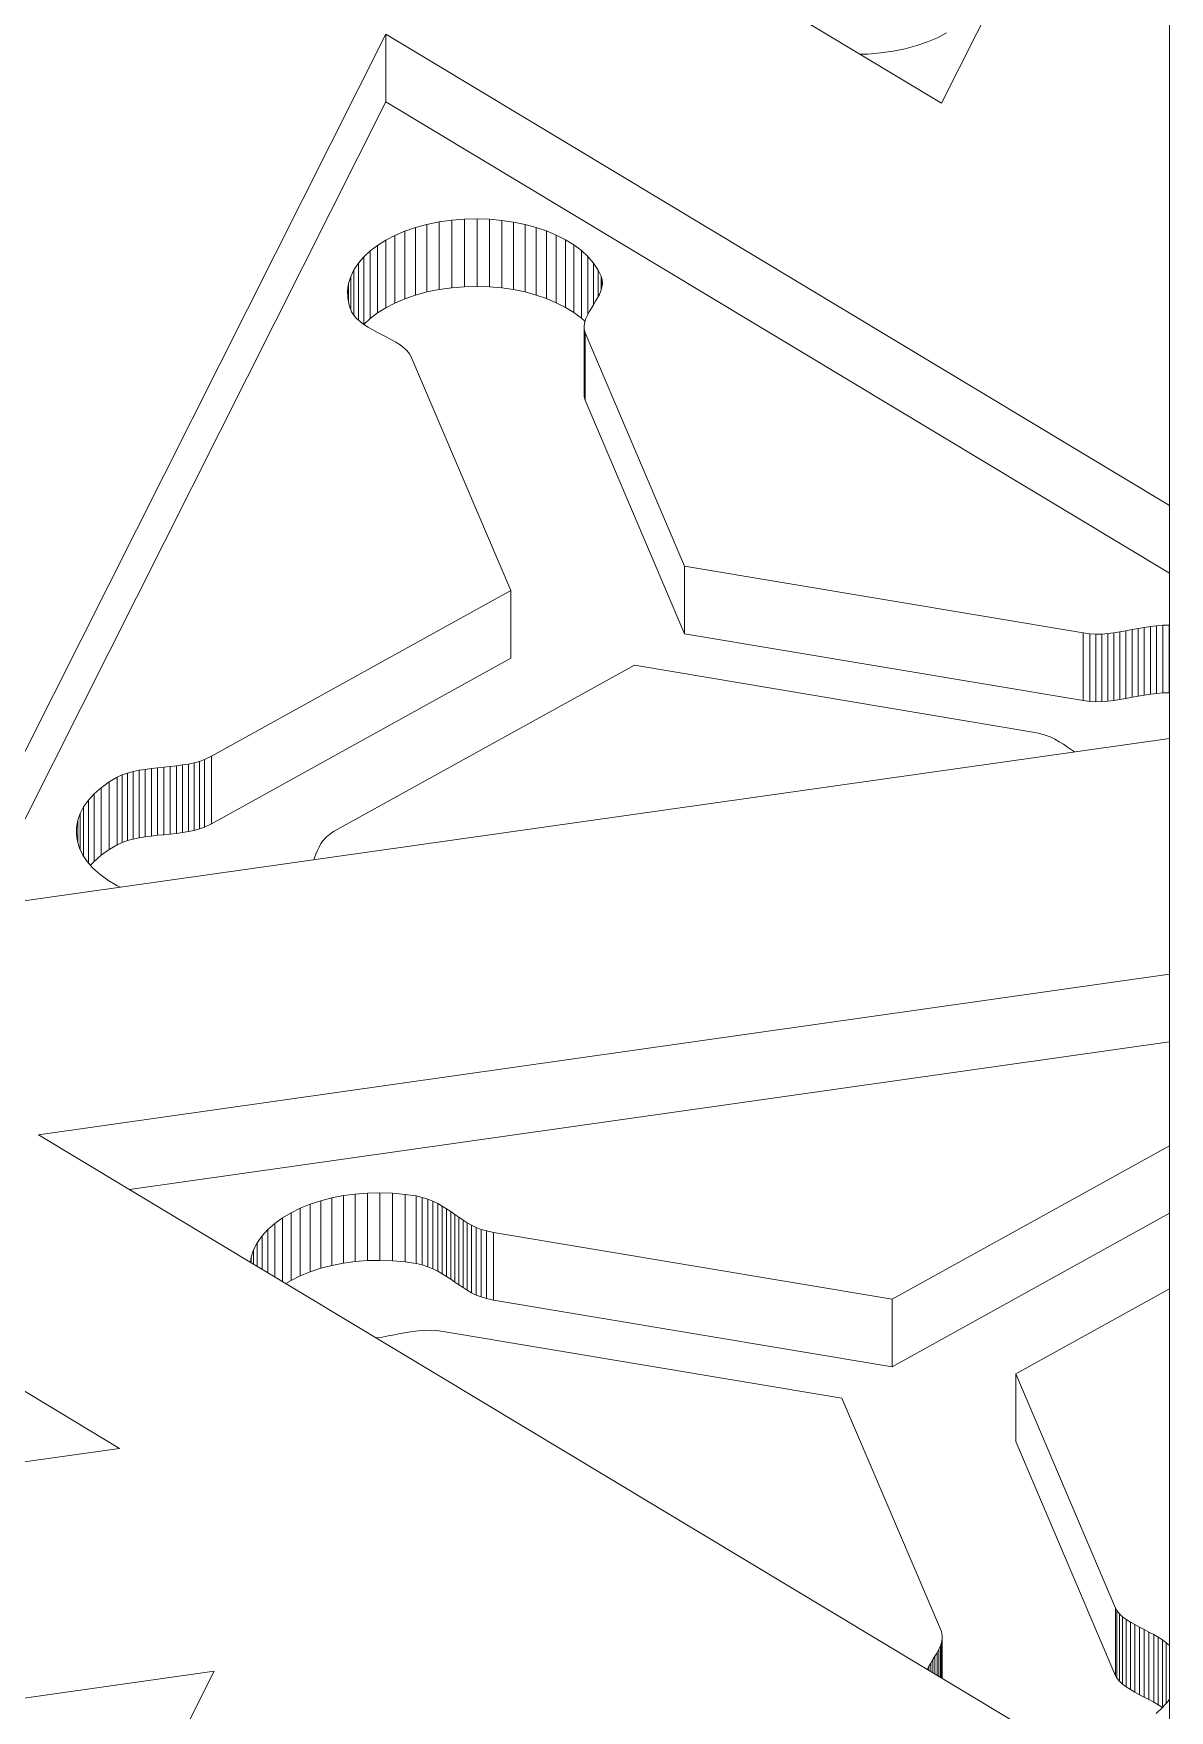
# Model space of a CAD drawing. Header units: inches. Extents: x 4 to 26.1, y 6.7 to 41.9.
# Drawn here: x 16.17 to 17.027, y 16.244 to 17.511 of the extents above; entities that cross this region are included whole.
import ezdxf

# ---------------------------------------------------------------- set-up
doc = ezdxf.new("R2010")
doc.units = ezdxf.units.IN
doc.header["$MEASUREMENT"] = 0
doc.layers.add('rails', color=7, linetype='Continuous', lineweight=35, true_color=0xd4d4d4)

# ---------------------------------------------------------------- blocks, each defined once
blk = doc.blocks.new('A$C382235AA')
at = {"color": 0, "linetype": 'Continuous', "lineweight": 0, "extrusion": (-4.89431e-17, 0.816497, 0.57735)}
for p, q in [((-8.794, 6.7014), (-8.794, 20.992)), ((-8.9661, 11.7234), (-9.7939, 12.2217)), ((-8.794, 12.0656), (-8.9661, 11.7234)), ((-9.7189, 11.1126), (-9.3854, 11.7756)), ((-9.3854, 11.7246), (-9.3854, 11.7756)), ((-9.3854, 11.7756), (-8.794, 11.4196)), ((-8.9847, 11.767), (-8.9934, 11.7646)), ((-8.9767, 11.7697), (-8.9847, 11.767)), ((-8.9692, 11.7729), (-8.9767, 11.7697)), ((-8.9623, 11.7765), (-8.9692, 11.7729)), ((-9.0216, 11.7606), (-9.0277, 11.7605)), ((-9.012, 11.7614), (-9.0216, 11.7606)), ((-9.0025, 11.7628), (-9.012, 11.7614)), ((-8.9934, 11.7646), (-9.0025, 11.7628)), ((-9.3854, 11.7246), (-9.6913, 11.1165)), ((-8.794, 11.3686), (-9.3854, 11.7246)), ((-9.3786, 11.6236), (-9.3711, 11.6268)), ((-9.3711, 11.6268), (-9.363, 11.6295)), ((-9.3711, 11.5757), (-9.3711, 11.6268)), ((-9.363, 11.6295), (-9.3544, 11.6319)), ((-9.363, 11.5785), (-9.363, 11.6295)), ((-9.3544, 11.6319), (-9.3453, 11.6338)), ((-9.3544, 11.5809), (-9.3544, 11.6319)), ((-9.3453, 11.6338), (-9.3357, 11.6351)), ((-9.3453, 11.5827), (-9.3453, 11.6338)), ((-9.3357, 11.6351), (-9.3261, 11.6359)), ((-9.3357, 11.5841), (-9.3357, 11.6351)), ((-9.3261, 11.6359), (-9.3166, 11.6361)), ((-9.3261, 11.5849), (-9.3261, 11.6359)), ((-9.3166, 11.5851), (-9.3166, 11.6361)), ((-9.3166, 11.6361), (-9.3072, 11.6358)), ((-9.3072, 11.5848), (-9.3072, 11.6358)), ((-9.3072, 11.6358), (-9.298, 11.635)), ((-9.298, 11.584), (-9.298, 11.635)), ((-9.298, 11.635), (-9.2891, 11.6337)), ((-9.2891, 11.5827), (-9.2891, 11.6337)), ((-9.2891, 11.6337), (-9.2804, 11.6319)), ((-9.2804, 11.5809), (-9.2804, 11.6319)), ((-9.2804, 11.6319), (-9.2721, 11.6296)), ((-9.2721, 11.5786), (-9.2721, 11.6296)), ((-9.2721, 11.6296), (-9.2642, 11.627)), ((-9.2642, 11.5759), (-9.2642, 11.627)), ((-9.2642, 11.627), (-9.2568, 11.6239)), ((-9.3973, 11.6119), (-9.3917, 11.6161)), ((-9.3917, 11.6161), (-9.3855, 11.62)), ((-9.3917, 11.5651), (-9.3917, 11.6161)), ((-9.3855, 11.62), (-9.3786, 11.6236)), ((-9.3855, 11.569), (-9.3855, 11.62)), ((-9.3786, 11.5725), (-9.3786, 11.6236)), ((-9.2568, 11.5728), (-9.2568, 11.6239)), ((-9.2568, 11.6239), (-9.2499, 11.6203)), ((-9.2499, 11.5693), (-9.2499, 11.6203)), ((-9.2499, 11.6203), (-9.2436, 11.6165)), ((-9.2436, 11.5654), (-9.2436, 11.6165)), ((-9.2436, 11.6165), (-9.2379, 11.6122)), ((-9.4095, 11.5977), (-9.4062, 11.6027)), ((-9.4062, 11.6027), (-9.4021, 11.6074)), ((-9.4062, 11.5597), (-9.4062, 11.6027)), ((-9.4021, 11.6074), (-9.3973, 11.6119)), ((-9.4021, 11.5564), (-9.4021, 11.6074)), ((-9.3973, 11.5609), (-9.3973, 11.6119)), ((-9.2379, 11.5612), (-9.2379, 11.6122)), ((-9.2379, 11.6122), (-9.2329, 11.6076)), ((-9.2329, 11.5641), (-9.2329, 11.6076)), ((-9.2329, 11.6076), (-9.2287, 11.6027)), ((-9.2287, 11.5713), (-9.2287, 11.6027)), ((-9.2287, 11.6027), (-9.2252, 11.5975)), ((-9.4136, 11.5873), (-9.412, 11.5926)), ((-9.412, 11.5926), (-9.4095, 11.5977)), ((-9.412, 11.5679), (-9.412, 11.5926)), ((-9.4095, 11.5632), (-9.4095, 11.5977)), ((-9.2252, 11.5772), (-9.2252, 11.5975)), ((-9.2252, 11.5975), (-9.2229, 11.5928)), ((-9.2229, 11.5826), (-9.2229, 11.5928)), ((-9.2229, 11.5928), (-9.2222, 11.59)), ((-9.2222, 11.586), (-9.2222, 11.59)), ((-9.2222, 11.59), (-9.222, 11.5872)), ((-9.4144, 11.5819), (-9.4136, 11.5873)), ((-9.4142, 11.5764), (-9.4144, 11.5819)), ((-9.4131, 11.5709), (-9.4142, 11.5764)), ((-9.4136, 11.5735), (-9.4136, 11.5873)), ((-9.3711, 11.5757), (-9.3786, 11.5725)), ((-9.363, 11.5785), (-9.3711, 11.5757)), ((-9.3544, 11.5809), (-9.363, 11.5785)), ((-9.3453, 11.5827), (-9.3544, 11.5809)), ((-9.3357, 11.5841), (-9.3453, 11.5827)), ((-9.3261, 11.5849), (-9.3357, 11.5841)), ((-9.3166, 11.5851), (-9.3261, 11.5849)), ((-9.3072, 11.5848), (-9.3166, 11.5851)), ((-9.298, 11.584), (-9.3072, 11.5848)), ((-9.2891, 11.5827), (-9.298, 11.584)), ((-9.2804, 11.5809), (-9.2891, 11.5827)), ((-9.2721, 11.5786), (-9.2804, 11.5809)), ((-9.2642, 11.5759), (-9.2721, 11.5786)), ((-9.2568, 11.5728), (-9.2642, 11.5759)), ((-9.2256, 11.5765), (-9.2271, 11.5739)), ((-9.2242, 11.5791), (-9.2256, 11.5765)), ((-9.2231, 11.5818), (-9.2242, 11.5791)), ((-9.2224, 11.5845), (-9.2231, 11.5818)), ((-9.222, 11.5872), (-9.2224, 11.5845)), ((-9.4113, 11.566), (-9.4131, 11.5709)), ((-9.4096, 11.5633), (-9.4113, 11.566)), ((-9.4075, 11.5609), (-9.4096, 11.5633)), ((-9.3917, 11.5651), (-9.3973, 11.5609)), ((-9.3855, 11.569), (-9.3917, 11.5651)), ((-9.3786, 11.5725), (-9.3855, 11.569)), ((-9.2499, 11.5693), (-9.2568, 11.5728)), ((-9.2436, 11.5654), (-9.2499, 11.5693)), ((-9.2379, 11.5612), (-9.2436, 11.5654)), ((-9.2333, 11.5635), (-9.2344, 11.5609)), ((-9.2319, 11.566), (-9.2333, 11.5635)), ((-9.2303, 11.5686), (-9.2319, 11.566)), ((-9.2287, 11.5712), (-9.2303, 11.5686)), ((-9.2271, 11.5739), (-9.2287, 11.5712)), ((-9.4049, 11.5585), (-9.4075, 11.5609)), ((-9.402, 11.5564), (-9.4049, 11.5585)), ((-9.3973, 11.5609), (-9.4021, 11.5564)), ((-9.3988, 11.5543), (-9.402, 11.5564)), ((-9.3954, 11.5523), (-9.3988, 11.5543)), ((-9.3918, 11.5504), (-9.3954, 11.5523)), ((-9.3882, 11.5485), (-9.3918, 11.5504)), ((-9.2351, 11.5587), (-9.2379, 11.5612)), ((-9.2353, 11.5583), (-9.2357, 11.5556)), ((-9.2357, 11.5046), (-9.2357, 11.5556)), ((-9.2357, 11.5556), (-9.2357, 11.553)), ((-9.2357, 11.502), (-9.2357, 11.553)), ((-9.2357, 11.553), (-9.2351, 11.5501)), ((-9.2344, 11.5609), (-9.2353, 11.5583)), ((-9.2351, 11.4991), (-9.2351, 11.5501)), ((-9.2351, 11.5501), (-9.16, 11.3739)), ((-9.3846, 11.5467), (-9.3882, 11.5485)), ((-9.3811, 11.5448), (-9.3846, 11.5467)), ((-9.3778, 11.5429), (-9.3811, 11.5448)), ((-9.3747, 11.5409), (-9.3778, 11.5429)), ((-9.3719, 11.5388), (-9.3747, 11.5409)), ((-9.3695, 11.5366), (-9.3719, 11.5388)), ((-9.3675, 11.5342), (-9.3695, 11.5366)), ((-9.3666, 11.5324), (-9.3675, 11.5342)), ((-9.2912, 11.3554), (-9.3666, 11.5324)), ((-9.2357, 11.502), (-9.2357, 11.5046)), ((-9.2351, 11.4991), (-9.2357, 11.502)), ((-9.16, 11.3228), (-9.2351, 11.4991)), ((-9.16, 11.3228), (-9.16, 11.3739)), ((-9.16, 11.3739), (-8.8591, 11.3234)), ((-9.5171, 11.2303), (-9.2912, 11.3554)), ((-9.2912, 11.3043), (-9.2912, 11.3554)), ((-8.8591, 11.2724), (-9.16, 11.3228)), ((-8.8591, 11.2724), (-8.8591, 11.3234)), ((-8.8591, 11.3234), (-8.8541, 11.3228)), ((-8.8541, 11.2717), (-8.8541, 11.3228)), ((-8.8541, 11.3228), (-8.8496, 11.3226)), ((-8.8496, 11.2715), (-8.8496, 11.3226)), ((-8.8496, 11.3226), (-8.8451, 11.3226)), ((-8.8451, 11.3226), (-8.8406, 11.323)), ((-8.8451, 11.2716), (-8.8451, 11.3226)), ((-8.8406, 11.323), (-8.836, 11.3235)), ((-8.8406, 11.272), (-8.8406, 11.323)), ((-8.836, 11.3235), (-8.8315, 11.3242)), ((-8.836, 11.2725), (-8.836, 11.3235)), ((-8.8315, 11.3242), (-8.8269, 11.325)), ((-8.8315, 11.2732), (-8.8315, 11.3242)), ((-8.8269, 11.325), (-8.8223, 11.3259)), ((-8.8269, 11.274), (-8.8269, 11.325)), ((-8.8223, 11.3259), (-8.8177, 11.3268)), ((-8.8223, 11.2749), (-8.8223, 11.3259)), ((-8.8177, 11.3268), (-8.813, 11.3276)), ((-8.8177, 11.2757), (-8.8177, 11.3268)), ((-8.813, 11.3276), (-8.8084, 11.3283)), ((-8.813, 11.2765), (-8.813, 11.3276)), ((-8.8084, 11.3283), (-8.8037, 11.3289)), ((-8.8084, 11.2773), (-8.8084, 11.3283)), ((-8.8037, 11.3289), (-8.799, 11.3292)), ((-8.8037, 11.2778), (-8.8037, 11.3289)), ((-8.799, 11.3292), (-8.7942, 11.3294)), ((-8.799, 11.2782), (-8.799, 11.3292)), ((-8.7942, 11.2783), (-8.7942, 11.3294)), ((-8.7942, 11.3294), (-8.794, 11.3294)), ((-9.2912, 11.3043), (-9.5171, 11.1792)), ((-9.1979, 11.2991), (-9.4249, 11.1734)), ((-8.8972, 11.2486), (-9.1979, 11.2991)), ((-8.8541, 11.2717), (-8.8591, 11.2724)), ((-8.8496, 11.2715), (-8.8541, 11.2717)), ((-8.8451, 11.2716), (-8.8496, 11.2715)), ((-8.8406, 11.272), (-8.8451, 11.2716)), ((-8.836, 11.2725), (-8.8406, 11.272)), ((-8.8315, 11.2732), (-8.836, 11.2725)), ((-8.8269, 11.274), (-8.8315, 11.2732)), ((-8.8223, 11.2749), (-8.8269, 11.274)), ((-8.8177, 11.2757), (-8.8223, 11.2749)), ((-8.813, 11.2765), (-8.8177, 11.2757)), ((-8.8084, 11.2773), (-8.813, 11.2765)), ((-8.8037, 11.2778), (-8.8084, 11.2773)), ((-8.799, 11.2782), (-8.8037, 11.2778)), ((-8.7942, 11.2783), (-8.799, 11.2782)), ((-8.794, 11.2783), (-8.7942, 11.2783)), ((-8.8918, 11.2475), (-8.8972, 11.2486)), ((-8.8878, 11.2463), (-8.8918, 11.2475)), ((-8.8841, 11.2449), (-8.8878, 11.2463)), ((-8.794, 11.2438), (-9.7189, 11.1126)), ((-8.8806, 11.2432), (-8.8841, 11.2449)), ((-8.8773, 11.2413), (-8.8806, 11.2432)), ((-8.8741, 11.2393), (-8.8773, 11.2413)), ((-8.871, 11.2372), (-8.8741, 11.2393)), ((-8.8679, 11.2351), (-8.871, 11.2372)), ((-8.8658, 11.2336), (-8.8679, 11.2351)), ((-9.5717, 11.2197), (-9.5671, 11.2204)), ((-9.5671, 11.2204), (-9.5624, 11.2211)), ((-9.5671, 11.1694), (-9.5671, 11.2204)), ((-9.5624, 11.2211), (-9.5577, 11.2216)), ((-9.5624, 11.17), (-9.5624, 11.2211)), ((-9.5577, 11.2216), (-9.5529, 11.2221)), ((-9.5577, 11.1706), (-9.5577, 11.2216)), ((-9.5529, 11.2221), (-9.5482, 11.2225)), ((-9.5529, 11.171), (-9.5529, 11.2221)), ((-9.5482, 11.2225), (-9.5435, 11.2231)), ((-9.5482, 11.1715), (-9.5482, 11.2225)), ((-9.5435, 11.2231), (-9.5389, 11.2237)), ((-9.5435, 11.172), (-9.5435, 11.2231)), ((-9.5389, 11.2237), (-9.5345, 11.2244)), ((-9.5389, 11.1726), (-9.5389, 11.2237)), ((-9.5345, 11.2244), (-9.5302, 11.2253)), ((-9.5345, 11.1734), (-9.5345, 11.2244)), ((-9.5302, 11.2253), (-9.5261, 11.2264)), ((-9.5302, 11.1743), (-9.5302, 11.2253)), ((-9.5261, 11.2264), (-9.5223, 11.2278)), ((-9.5261, 11.1754), (-9.5261, 11.2264)), ((-9.5223, 11.2278), (-9.5171, 11.2303)), ((-9.5223, 11.1767), (-9.5223, 11.2278)), ((-9.5171, 11.1792), (-9.5171, 11.2303)), ((-9.6004, 11.2065), (-9.5944, 11.2109)), ((-9.5944, 11.2109), (-9.5883, 11.2144)), ((-9.5944, 11.1598), (-9.5944, 11.2109)), ((-9.5883, 11.2144), (-9.5845, 11.2162)), ((-9.5883, 11.1634), (-9.5883, 11.2144)), ((-9.5845, 11.2162), (-9.5804, 11.2176)), ((-9.5845, 11.1651), (-9.5845, 11.2162)), ((-9.5804, 11.2176), (-9.5761, 11.2188)), ((-9.5804, 11.1666), (-9.5804, 11.2176)), ((-9.5761, 11.2188), (-9.5717, 11.2197)), ((-9.5761, 11.1677), (-9.5761, 11.2188)), ((-9.5717, 11.1687), (-9.5717, 11.2197)), ((-10.4143, 11.2058), (-9.5865, 10.7076)), ((-9.6136, 11.1922), (-9.61, 11.1972)), ((-9.61, 11.1972), (-9.6057, 11.202)), ((-9.61, 11.1498), (-9.61, 11.1972)), ((-9.6057, 11.202), (-9.6004, 11.2065)), ((-9.6057, 11.1509), (-9.6057, 11.202)), ((-9.6004, 11.1555), (-9.6004, 11.2065)), ((-9.618, 11.1819), (-9.6162, 11.1871)), ((-9.6162, 11.1871), (-9.6136, 11.1922)), ((-9.6162, 11.16), (-9.6162, 11.1871)), ((-9.6136, 11.1548), (-9.6136, 11.1922)), ((-9.619, 11.1766), (-9.618, 11.1819)), ((-9.619, 11.1708), (-9.619, 11.1766)), ((-9.619, 11.1713), (-9.619, 11.1766)), ((-9.6183, 11.1661), (-9.619, 11.1713)), ((-9.618, 11.1653), (-9.618, 11.1819)), ((-9.5624, 11.17), (-9.5671, 11.1694)), ((-9.5577, 11.1706), (-9.5624, 11.17)), ((-9.5529, 11.171), (-9.5577, 11.1706)), ((-9.5482, 11.1715), (-9.5529, 11.171)), ((-9.5435, 11.172), (-9.5482, 11.1715)), ((-9.5389, 11.1726), (-9.5435, 11.172)), ((-9.5345, 11.1734), (-9.5389, 11.1726)), ((-9.5302, 11.1743), (-9.5345, 11.1734)), ((-9.5261, 11.1754), (-9.5302, 11.1743)), ((-9.5223, 11.1767), (-9.5261, 11.1754)), ((-9.5171, 11.1792), (-9.5223, 11.1767)), ((-9.4281, 11.1712), (-9.4306, 11.1691)), ((-9.4249, 11.1734), (-9.4281, 11.1712)), ((-9.6166, 11.1608), (-9.6183, 11.1661)), ((-9.6141, 11.1557), (-9.6166, 11.1608)), ((-9.5944, 11.1598), (-9.6004, 11.1555)), ((-9.5883, 11.1634), (-9.5944, 11.1598)), ((-9.5845, 11.1651), (-9.5883, 11.1634)), ((-9.5804, 11.1666), (-9.5845, 11.1651)), ((-9.5761, 11.1677), (-9.5804, 11.1666)), ((-9.5717, 11.1687), (-9.5761, 11.1677)), ((-9.5671, 11.1694), (-9.5717, 11.1687)), ((-9.4371, 11.1591), (-9.4382, 11.1564)), ((-9.4359, 11.1617), (-9.4371, 11.1591)), ((-9.4344, 11.1643), (-9.4359, 11.1617)), ((-9.4327, 11.1667), (-9.4344, 11.1643)), ((-9.4306, 11.1691), (-9.4327, 11.1667)), ((-9.6108, 11.1507), (-9.6141, 11.1557)), ((-9.6065, 11.1458), (-9.6108, 11.1507)), ((-9.6057, 11.1509), (-9.6084, 11.148)), ((-9.6014, 11.1412), (-9.6065, 11.1458)), ((-9.6004, 11.1555), (-9.6057, 11.1509)), ((-9.4392, 11.1537), (-9.4398, 11.1522)), ((-9.4382, 11.1564), (-9.4392, 11.1537)), ((-9.5954, 11.1368), (-9.6014, 11.1412)), ((-9.5886, 11.1327), (-9.5954, 11.1368)), ((-9.5861, 11.1314), (-9.5886, 11.1327)), ((-9.6475, 10.9445), (-8.794, 11.0656)), ((-8.794, 11.0145), (-9.5789, 10.9032)), ((-8.8197, 10.4462), (-9.6475, 10.9445)), ((-9.0034, 10.8202), (-8.794, 10.9362)), ((-9.45, 10.889), (-9.4425, 10.892)), ((-9.4425, 10.892), (-9.4345, 10.8946)), ((-9.4425, 10.841), (-9.4425, 10.892)), ((-9.4345, 10.8946), (-9.4261, 10.8968)), ((-9.4345, 10.8436), (-9.4345, 10.8946)), ((-9.4261, 10.8968), (-9.4174, 10.8985)), ((-9.4261, 10.8458), (-9.4261, 10.8968)), ((-9.4174, 10.8985), (-9.4085, 10.8997)), ((-9.4174, 10.8475), (-9.4174, 10.8985)), ((-9.4085, 10.8997), (-9.3993, 10.9004)), ((-9.4085, 10.8487), (-9.4085, 10.8997)), ((-9.3993, 10.9004), (-9.3899, 10.9006)), ((-9.3993, 10.8494), (-9.3993, 10.9004)), ((-9.3899, 10.8496), (-9.3899, 10.9006)), ((-9.3899, 10.9006), (-9.3804, 10.9003)), ((-9.3804, 10.8493), (-9.3804, 10.9003)), ((-9.3804, 10.9003), (-9.3709, 10.8994)), ((-9.3709, 10.8484), (-9.3709, 10.8994)), ((-9.3709, 10.8994), (-9.3626, 10.8982)), ((-9.3626, 10.8472), (-9.3626, 10.8982)), ((-9.3626, 10.8982), (-9.358, 10.8971)), ((-9.358, 10.8461), (-9.358, 10.8971)), ((-9.358, 10.8971), (-9.3538, 10.8958)), ((-9.3538, 10.8448), (-9.3538, 10.8958)), ((-9.3538, 10.8958), (-9.3499, 10.8942)), ((-9.3499, 10.8432), (-9.3499, 10.8942)), ((-9.3499, 10.8942), (-9.3463, 10.8925)), ((-9.3463, 10.8414), (-9.3463, 10.8925)), ((-9.3463, 10.8925), (-9.3429, 10.8905)), ((-9.4693, 10.8775), (-9.4635, 10.8817)), ((-9.4635, 10.8817), (-9.457, 10.8856)), ((-9.4635, 10.8337), (-9.4635, 10.8817)), ((-9.457, 10.8856), (-9.45, 10.889)), ((-9.457, 10.8345), (-9.457, 10.8856)), ((-9.45, 10.838), (-9.45, 10.889)), ((-9.3429, 10.8395), (-9.3429, 10.8905)), ((-9.3429, 10.8905), (-9.3396, 10.8885)), ((-9.3396, 10.8375), (-9.3396, 10.8885)), ((-9.3396, 10.8885), (-9.3365, 10.8864)), ((-9.3365, 10.8353), (-9.3365, 10.8864)), ((-9.3365, 10.8864), (-9.3334, 10.8842)), ((-9.3334, 10.8332), (-9.3334, 10.8842)), ((-9.3334, 10.8842), (-9.3303, 10.8821)), ((-9.3303, 10.8311), (-9.3303, 10.8821)), ((-9.3303, 10.8821), (-9.3272, 10.88)), ((-9.3272, 10.829), (-9.3272, 10.88)), ((-9.3272, 10.88), (-9.324, 10.878)), ((-8.794, 10.8852), (-9.0034, 10.7692)), ((-9.4825, 10.8629), (-9.4789, 10.8681)), ((-9.4789, 10.8681), (-9.4745, 10.873)), ((-9.4789, 10.843), (-9.4789, 10.8681)), ((-9.4745, 10.873), (-9.4693, 10.8775)), ((-9.4745, 10.8403), (-9.4745, 10.873)), ((-9.4693, 10.8372), (-9.4693, 10.8775)), ((-9.324, 10.827), (-9.324, 10.878)), ((-9.324, 10.878), (-9.3207, 10.8761)), ((-9.3207, 10.8251), (-9.3207, 10.8761)), ((-9.3207, 10.8761), (-9.3172, 10.8745)), ((-9.3172, 10.8234), (-9.3172, 10.8745)), ((-9.3172, 10.8745), (-9.3135, 10.873)), ((-9.3135, 10.822), (-9.3135, 10.873)), ((-9.3135, 10.873), (-9.3095, 10.8718)), ((-9.3095, 10.8208), (-9.3095, 10.8718)), ((-9.3095, 10.8718), (-9.3041, 10.8707)), ((-9.3041, 10.8196), (-9.3041, 10.8707)), ((-9.3041, 10.8707), (-9.0034, 10.8202)), ((-9.487, 10.852), (-9.4853, 10.8575)), ((-9.4853, 10.8575), (-9.4825, 10.8629)), ((-9.4853, 10.8468), (-9.4853, 10.8575)), ((-9.4825, 10.8451), (-9.4825, 10.8629)), ((-9.4876, 10.8482), (-9.487, 10.852)), ((-9.487, 10.8479), (-9.487, 10.852)), ((-9.4425, 10.841), (-9.45, 10.838)), ((-9.4345, 10.8436), (-9.4425, 10.841)), ((-9.4261, 10.8458), (-9.4345, 10.8436)), ((-9.4174, 10.8475), (-9.4261, 10.8458)), ((-9.4085, 10.8487), (-9.4174, 10.8475)), ((-9.3993, 10.8494), (-9.4085, 10.8487)), ((-9.3899, 10.8496), (-9.3993, 10.8494)), ((-9.3804, 10.8493), (-9.3899, 10.8496)), ((-9.3709, 10.8484), (-9.3804, 10.8493)), ((-9.3626, 10.8472), (-9.3709, 10.8484)), ((-9.358, 10.8461), (-9.3626, 10.8472)), ((-9.3538, 10.8448), (-9.358, 10.8461)), ((-9.3499, 10.8432), (-9.3538, 10.8448)), ((-9.3463, 10.8414), (-9.3499, 10.8432)), ((-9.3429, 10.8395), (-9.3463, 10.8414)), ((-9.457, 10.8345), (-9.461, 10.8322)), ((-9.45, 10.838), (-9.457, 10.8345)), ((-9.3396, 10.8375), (-9.3429, 10.8395)), ((-9.3365, 10.8353), (-9.3396, 10.8375)), ((-9.3334, 10.8332), (-9.3365, 10.8353)), ((-9.3303, 10.8311), (-9.3334, 10.8332)), ((-9.3272, 10.829), (-9.3303, 10.8311)), ((-9.324, 10.827), (-9.3272, 10.829)), ((-8.794, 10.8282), (-8.9101, 10.7639)), ((-9.3207, 10.8251), (-9.324, 10.827)), ((-9.3172, 10.8234), (-9.3207, 10.8251)), ((-9.3135, 10.822), (-9.3172, 10.8234)), ((-9.3095, 10.8208), (-9.3135, 10.822)), ((-9.3041, 10.8196), (-9.3095, 10.8208)), ((-9.0034, 10.7692), (-9.3041, 10.8196)), ((-9.0034, 10.7692), (-9.0034, 10.8202)), ((-9.3883, 10.7917), (-9.3926, 10.7911)), ((-9.3836, 10.7925), (-9.3883, 10.7917)), ((-9.379, 10.7934), (-9.3836, 10.7925)), ((-9.3744, 10.7943), (-9.379, 10.7934)), ((-9.3698, 10.7951), (-9.3744, 10.7943)), ((-9.3653, 10.7958), (-9.3698, 10.7951)), ((-9.3607, 10.7963), (-9.3653, 10.7958)), ((-9.3562, 10.7967), (-9.3607, 10.7963)), ((-9.3517, 10.7968), (-9.3562, 10.7967)), ((-9.3472, 10.7965), (-9.3517, 10.7968)), ((-9.3422, 10.7959), (-9.3472, 10.7965)), ((-9.0413, 10.7454), (-9.3422, 10.7959)), ((-8.9101, 10.7129), (-8.9101, 10.7639)), ((-8.9101, 10.7639), (-8.8347, 10.5869)), ((-8.9662, 10.5692), (-9.0413, 10.7454)), ((-9.5865, 10.7076), (-10.7478, 10.5428)), ((-8.8347, 10.5358), (-8.9101, 10.7129)), ((-8.8347, 10.5358), (-8.8347, 10.5869)), ((-8.8347, 10.5869), (-8.8338, 10.5851)), ((-8.8338, 10.5341), (-8.8338, 10.5851)), ((-8.8338, 10.5851), (-8.8318, 10.5827)), ((-8.8318, 10.5317), (-8.8318, 10.5827)), ((-8.8318, 10.5827), (-8.8294, 10.5805)), ((-8.8294, 10.5295), (-8.8294, 10.5805)), ((-8.8294, 10.5805), (-8.8266, 10.5784)), ((-8.8266, 10.5274), (-8.8266, 10.5784)), ((-8.8266, 10.5784), (-8.8235, 10.5764)), ((-8.8235, 10.5254), (-8.8235, 10.5764)), ((-8.8235, 10.5764), (-8.8202, 10.5745)), ((-8.8202, 10.5235), (-8.8202, 10.5745)), ((-8.8202, 10.5745), (-8.8167, 10.5726)), ((-8.9656, 10.5663), (-8.9662, 10.5692)), ((-8.966, 10.5611), (-8.9656, 10.5637)), ((-8.9656, 10.5637), (-8.9656, 10.5663)), ((-8.9656, 10.534), (-8.9656, 10.5637)), ((-8.8167, 10.5216), (-8.8167, 10.5726)), ((-8.8167, 10.5726), (-8.8131, 10.5708)), ((-8.8131, 10.5197), (-8.8131, 10.5708)), ((-8.8131, 10.5708), (-8.8095, 10.5689)), ((-8.8095, 10.5179), (-8.8095, 10.5689)), ((-8.8095, 10.5689), (-8.8059, 10.567)), ((-8.8059, 10.5159), (-8.8059, 10.567)), ((-8.8059, 10.567), (-8.8025, 10.565)), ((-8.8025, 10.514), (-8.8025, 10.565)), ((-8.8025, 10.565), (-8.7993, 10.5629)), ((-8.7993, 10.5119), (-8.7993, 10.5629)), ((-8.7993, 10.5629), (-8.7964, 10.5608)), ((-8.9726, 10.5481), (-8.971, 10.5507)), ((-8.971, 10.5507), (-8.9694, 10.5533)), ((-8.971, 10.5373), (-8.971, 10.5507)), ((-8.9694, 10.5533), (-8.968, 10.5559)), ((-8.9694, 10.5363), (-8.9694, 10.5533)), ((-8.968, 10.5559), (-8.9669, 10.5585)), ((-8.968, 10.5355), (-8.968, 10.5559)), ((-8.9669, 10.5585), (-8.966, 10.5611)), ((-8.9669, 10.5348), (-8.9669, 10.5585)), ((-8.966, 10.5343), (-8.966, 10.5611)), ((-8.7964, 10.5152), (-8.7964, 10.5608)), ((-8.7964, 10.5608), (-8.794, 10.5587)), ((-10.6764, 10.3747), (-9.5151, 10.5394)), ((-9.5151, 10.5394), (-9.8486, 9.8764)), ((-8.9768, 10.5407), (-8.9757, 10.5428)), ((-8.9757, 10.5428), (-8.9742, 10.5455)), ((-8.9757, 10.5401), (-8.9757, 10.5428)), ((-8.9742, 10.5455), (-8.9726, 10.5481)), ((-8.9742, 10.5392), (-8.9742, 10.5455)), ((-8.9726, 10.5382), (-8.9726, 10.5481)), ((-8.8338, 10.5341), (-8.8347, 10.5358)), ((-8.8318, 10.5317), (-8.8338, 10.5341)), ((-8.8294, 10.5295), (-8.8318, 10.5317)), ((-8.8266, 10.5274), (-8.8294, 10.5295)), ((-8.8235, 10.5254), (-8.8266, 10.5274)), ((-8.8202, 10.5235), (-8.8235, 10.5254)), ((-8.8167, 10.5216), (-8.8202, 10.5235)), ((-8.8131, 10.5197), (-8.8167, 10.5216)), ((-8.8095, 10.5179), (-8.8131, 10.5197)), ((-8.8059, 10.5159), (-8.8095, 10.5179)), ((-8.8025, 10.514), (-8.8059, 10.5159)), ((-8.7992, 10.5119), (-8.804, 10.5074)), ((-8.7993, 10.5119), (-8.8025, 10.514)), ((-8.7992, 10.5119), (-8.7993, 10.5119)), ((-8.7951, 10.5167), (-8.7992, 10.5119)), ((-8.794, 10.5183), (-8.7951, 10.5167))]:
    blk.add_line(p, q, dxfattribs=at)

msp = doc.modelspace()

# ---------------------------------------------------------------- block references
at = {"layer": 'rails'}
msp.add_blockref('A$C382235AA', (25.8212, 5.7346), dxfattribs=at)

doc.saveas('drawing.dxf')
